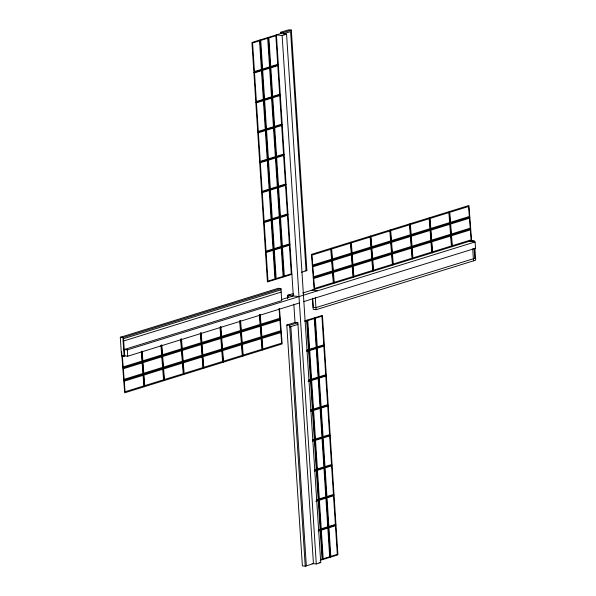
<?xml version="1.0" encoding="UTF-8"?>
<svg xmlns="http://www.w3.org/2000/svg" width="596" height="596" viewBox="0 0 596 596"><rect width="100%" height="100%" fill="white"/><g stroke="black" fill="none" stroke-linecap="round" stroke-linejoin="round"><path stroke-width="0.89" d="M287.54 298.589L287.421 296.786L288.874 294.96L289.85 295.065M291.906 274.354L267.425 281.945L251.944 42.487L280.865 33.51L280.783 32.266L288.717 29.8L291.332 30.098L306.88 270.599L301.613 272.238M280.783 32.266L283.391 32.556L291.332 30.098M281.595 299.497L293.299 295.936L276.417 34.888L282.124 35.537L286.564 34.158L320.737 562.594L316.29 563.972L312.021 563.488M253.881 72.421L278.354 64.822M255.818 102.356L280.291 94.757M257.748 132.282L282.228 124.691M259.685 162.216L284.165 154.617M261.622 192.15L286.095 184.551M263.559 222.085L288.032 214.485M265.496 252.011L289.969 244.42M312.364 266.069L469.834 217.197M120.854 337.15L123.461 337.448L124.653 355.857L124.11 356.028L121.495 355.73L120.303 337.321L278.325 288.27L280.94 288.568L281.722 300.637L123.7 349.681M313.243 277.773L470.713 228.894M120.303 337.321L122.918 337.612L280.94 288.568M123.543 338.692L281.021 289.82M123.149 341.15L281.17 292.107M287.779 298.007L287.6 295.288L292.04 293.91L293.672 294.096M302.768 292.994L471.6 240.598L474.379 240.911L472.188 241.596M124.244 349.517L127.335 349.867L475.109 241.924L475.519 248.271L303.856 301.554M121.495 355.73L122.046 355.566M124.951 355.529L122.389 356.326L123.186 366.913L141.997 361.072L141.267 351.372M121.644 351.916L121.882 355.544L127.745 356.207L299.497 302.939M475.563 258.083L315.947 307.625L313.094 307.298M122.821 367.963L280.291 319.091M312.513 298.283L313.228 309.384L316.081 309.704L475.697 260.169L474.915 248.167M286.788 325.014L294.998 322.466L297.844 322.734L313.444 563.652L305.234 566.2L302.381 565.88L286.788 325.014L289.634 325.282L297.844 322.734M304.63 320.909L322.429 315.388L337.917 554.846L320.119 560.374M305.033 321.467L306.657 320.961L308.505 349.569L306.88 350.068M305.234 566.2L289.76 326.951L297.97 324.403M123.759 380.382L281.23 331.51M306.567 350.843L324.366 345.322M306.962 351.402L308.594 350.895L310.441 379.496L308.817 380.002M308.505 380.777L326.303 375.257M308.087 381.582L310.523 380.829L312.379 409.43L310.754 409.936M310.441 410.711L328.24 405.183M310.836 411.262L312.46 410.756L314.308 439.364L312.684 439.87M312.379 440.645L330.169 435.117M312.773 441.196L314.397 440.69L316.245 469.298L314.621 469.797M314.315 470.572L332.106 465.051M314.71 471.131L316.334 470.624L318.182 499.225L316.558 499.731M316.245 500.506L334.043 494.985M315.835 501.31L318.271 500.558L320.119 529.159L318.495 529.665M318.182 530.44L335.98 524.92M318.577 530.991L320.201 530.492L322.056 559.093L320.432 559.599M305.145 270.435L306.88 270.599M311.984 290.14L317.683 290.684M280.865 33.51L286.564 34.158M470.78 240.851L473.559 241.171M469.41 241.276L475.109 241.924M287.6 295.288L298.998 296.584M287.421 296.786L288.397 296.897M319.106 562.415L320.737 562.594M471.6 240.598L468.948 205.493L311.477 254.373L314.129 289.47M449.265 211.602L451.917 246.707M429.582 217.711L432.234 252.816M409.899 223.82L412.544 258.925M390.216 229.929L392.861 265.034M370.526 236.046L373.178 271.143M350.843 242.155L353.495 277.252M331.16 248.264L333.812 283.361M289.634 325.282L289.76 326.951M279.487 308.445L282.169 343.929L124.691 392.809L121.882 355.544M279.055 308.609L279.785 318.309L260.974 324.149L260.243 314.442M259.804 314.554L262.486 350.038M259.364 314.718L260.102 324.418L241.291 330.259L240.56 320.551M240.121 320.663L242.795 356.147M239.681 320.827L240.419 330.527L221.608 336.368L220.87 326.66M220.438 326.772L223.113 362.256M220.066 327.815L220.729 336.636L201.925 342.476L201.187 332.769M200.748 332.881L203.43 368.373M200.316 333.045L201.046 342.745L182.234 348.585L181.504 338.878M181.065 338.99L183.747 374.482M180.633 339.154L181.363 348.854L162.552 354.695L161.821 344.987M161.382 345.099L164.064 380.591M160.95 345.263L161.68 354.963L142.869 360.803L142.139 351.096M141.699 351.208L144.381 386.7M474.096 248.42L474.736 258.344M472.732 248.845L473.507 260.847M315.306 297.709L316.081 309.704M314.8 317.757L330.288 557.215M312.632 298.298L313.213 307.312M306.061 270.852L290.587 31.603L283.473 33.808L283.391 32.556M307.178 320.119L322.66 559.584M282.124 35.537L316.29 563.972M293.828 304.116L295.013 322.466M290.855 326.608L306.329 565.857M268.26 37.421L283.748 276.879M260.102 39.954L275.59 279.412M127.335 349.867L127.745 356.207M122.918 337.612L124.11 356.028M259.543 40.804L252.592 42.964L254.44 71.565L261.391 69.412L259.543 40.804M267.701 38.271L260.75 40.431L262.598 69.039L269.548 66.879L267.701 38.271M275.859 35.745L268.908 37.898L270.755 66.506L277.706 64.346L275.859 35.745M261.48 70.738L254.522 72.898L256.377 101.499L263.328 99.346L261.48 70.738M269.638 68.205L262.687 70.365L264.535 98.966L271.485 96.813L269.638 68.205M277.796 65.672L270.845 67.832L272.692 96.433L279.643 94.28L277.796 65.672M263.41 100.672L256.459 102.832L258.314 131.433L265.265 129.272L263.41 100.672M271.575 98.139L264.617 100.299L266.472 128.9L273.422 126.739L271.575 98.139M279.733 95.606L272.774 97.766L274.629 126.367L281.58 124.214L279.733 95.606M265.347 130.606L258.396 132.759L260.243 161.367L267.202 159.206L265.347 130.606M273.504 128.073L266.554 130.226L268.401 158.834L275.359 156.674L273.504 128.073M281.67 125.54L274.711 127.7L276.566 156.301L283.517 154.141L281.67 125.54M267.284 160.54L260.333 162.693L262.18 191.301L269.131 189.141L267.284 160.54M275.441 158.007L268.491 160.16L270.338 188.768L277.296 186.608L275.441 158.007M283.599 155.474L276.648 157.627L278.496 186.235L285.454 184.075L283.599 155.474M269.221 190.467L262.27 192.627L264.117 221.228L271.068 219.075L269.221 190.467M277.378 187.934L270.428 190.094L272.275 218.695L279.226 216.542L277.378 187.934M285.536 185.408L278.585 187.561L280.433 216.169L287.384 214.009L285.536 185.408M271.158 220.401L264.199 222.561L266.054 251.162L273.005 249.009L271.158 220.401M279.315 217.868L272.365 220.028L274.212 248.629L281.163 246.476L279.315 217.868M287.473 215.335L280.522 217.495L282.37 246.096L289.321 243.943L287.473 215.335M273.095 250.335L266.136 252.495L267.991 281.096L274.942 278.935L273.095 250.335M281.252 247.802L274.294 249.962L276.149 278.563L283.1 276.402L281.252 247.802M289.41 245.269L282.459 247.429L284.307 276.03L291.258 273.869L289.41 245.269M330.787 249.262L311.976 255.103L312.729 265.071L331.54 259.23L330.787 249.262M350.47 243.153L331.667 248.986L332.419 258.962L351.223 253.121L350.47 243.153M370.161 237.044L351.349 242.877L352.102 252.853L370.913 247.012L370.161 237.044M389.844 230.935L371.032 236.768L371.785 246.744L390.596 240.903L389.844 230.935M409.527 224.826L390.715 230.659L391.468 240.635L410.279 234.794L409.527 224.826M429.209 218.717L410.398 224.55L411.151 234.526L429.962 228.685L429.209 218.717M448.892 212.608L430.081 218.441L430.833 228.417L449.645 222.576L448.892 212.608M468.575 206.499L449.764 212.332L450.524 222.308L469.328 216.467L468.575 206.499M331.674 260.959L312.863 266.799L313.615 276.775L332.426 270.934L331.674 260.959M351.357 254.85L332.546 260.69L333.298 270.659L352.109 264.825L351.357 254.85M371.04 248.741L352.229 254.581L352.981 264.55L371.792 258.716L371.04 248.741M390.723 242.632L371.911 248.472L372.664 258.44L391.475 252.607L390.723 242.632M410.406 236.523L391.602 242.363L392.354 252.331L411.158 246.498L410.406 236.523M430.096 230.414L411.285 236.254L412.037 246.222L430.848 240.389L430.096 230.414M449.779 224.305L430.968 230.145L431.72 240.114L450.531 234.28L449.779 224.305M469.462 218.196L450.65 224.036L451.403 234.005L470.214 228.171L469.462 218.196M332.553 272.663L313.749 278.503L314.502 288.471L333.306 282.631L332.553 272.663M352.243 266.554L333.432 272.394L334.185 282.362L352.996 276.522L352.243 266.554M371.926 260.445L353.115 266.285L353.868 276.253L372.679 270.413L371.926 260.445M391.609 254.336L372.798 260.176L373.55 270.144L392.362 264.304L391.609 254.336M411.292 248.227L392.481 254.06L393.233 264.035L412.045 258.195L411.292 248.227M430.975 242.118L412.164 247.951L412.916 257.926L431.728 252.086L430.975 242.118M450.658 236.009L431.847 241.842L432.607 251.817L451.41 245.977L450.658 236.009M470.341 229.9L451.537 235.733L452.29 245.708L471.101 239.868L470.341 229.9M142.131 362.912L123.327 368.745L124.124 379.332L142.936 373.491L142.131 362.912M161.821 356.803L143.01 362.636L143.807 373.223L162.619 367.382L161.821 356.803M181.504 350.694L162.693 356.527L163.49 367.114L182.302 361.273L181.504 350.694M201.187 344.585L182.376 350.418L183.173 361.005L201.984 355.164L201.187 344.585M220.87 338.468L202.059 344.309L202.864 354.896L221.667 349.055L220.87 338.468M240.553 332.359L221.742 338.2L222.546 348.787L241.358 342.946L240.553 332.359M260.236 326.25L241.432 332.091L242.229 342.678L261.041 336.837L260.236 326.25M279.926 320.141L261.115 325.982L261.912 336.569L280.723 330.728L279.926 320.141M314.278 318.592L307.782 320.611L309.629 349.219L316.133 347.2L314.278 318.592M321.907 316.23L315.411 318.242L317.258 346.85L323.755 344.831L321.907 316.23M143.07 375.331L124.266 381.172L125.063 391.751L143.874 385.917L143.07 375.331M162.76 369.222L143.949 375.055L144.746 385.642L163.557 379.808L162.76 369.222M182.443 363.113L163.632 368.946L164.429 379.533L183.24 373.699L182.443 363.113M202.126 357.004L183.315 362.837L184.112 373.424L202.923 367.59L202.126 357.004M221.809 350.895L202.998 356.728L203.795 367.315L222.606 361.474L221.809 350.895M241.492 344.786L222.68 350.619L223.485 361.206L242.289 355.365L241.492 344.786M261.175 338.677L242.363 344.51L243.168 355.097L261.979 349.256L261.175 338.677M280.858 332.568L262.054 338.401L262.851 348.988L281.662 343.147L280.858 332.568M316.215 348.526L309.719 350.545L311.566 379.145L318.07 377.134L316.215 348.526M323.844 346.157L317.348 348.176L319.195 376.784L325.692 374.765L323.844 346.157M318.152 378.46L311.656 380.479L313.503 409.079L320 407.061L318.152 378.46M325.781 376.091L319.277 378.11L321.132 406.71L327.629 404.699L325.781 376.091M320.089 408.394L313.593 410.413L315.44 439.014L321.937 436.995L320.089 408.394M327.718 406.025L321.214 408.044L323.069 436.644L329.566 434.626L327.718 406.025M322.026 438.328L315.522 440.34L317.377 468.948L323.874 466.929L322.026 438.328M329.648 435.959L323.151 437.978L324.999 466.579L331.503 464.56L329.648 435.959M323.963 468.255L317.459 470.274L319.307 498.882L325.811 496.863L323.963 468.255M331.585 465.893L325.088 467.905L326.936 496.513L333.44 494.494L331.585 465.893M325.893 498.189L319.396 500.208L321.244 528.808L327.748 526.797L325.893 498.189M333.522 495.82L327.025 497.839L328.873 526.447L335.369 524.428L333.522 495.82M327.83 528.123L321.333 530.142L323.181 558.743L329.677 556.724L327.83 528.123M335.459 525.754L328.962 527.773L330.81 556.373L337.306 554.362L335.459 525.754"/></g></svg>
